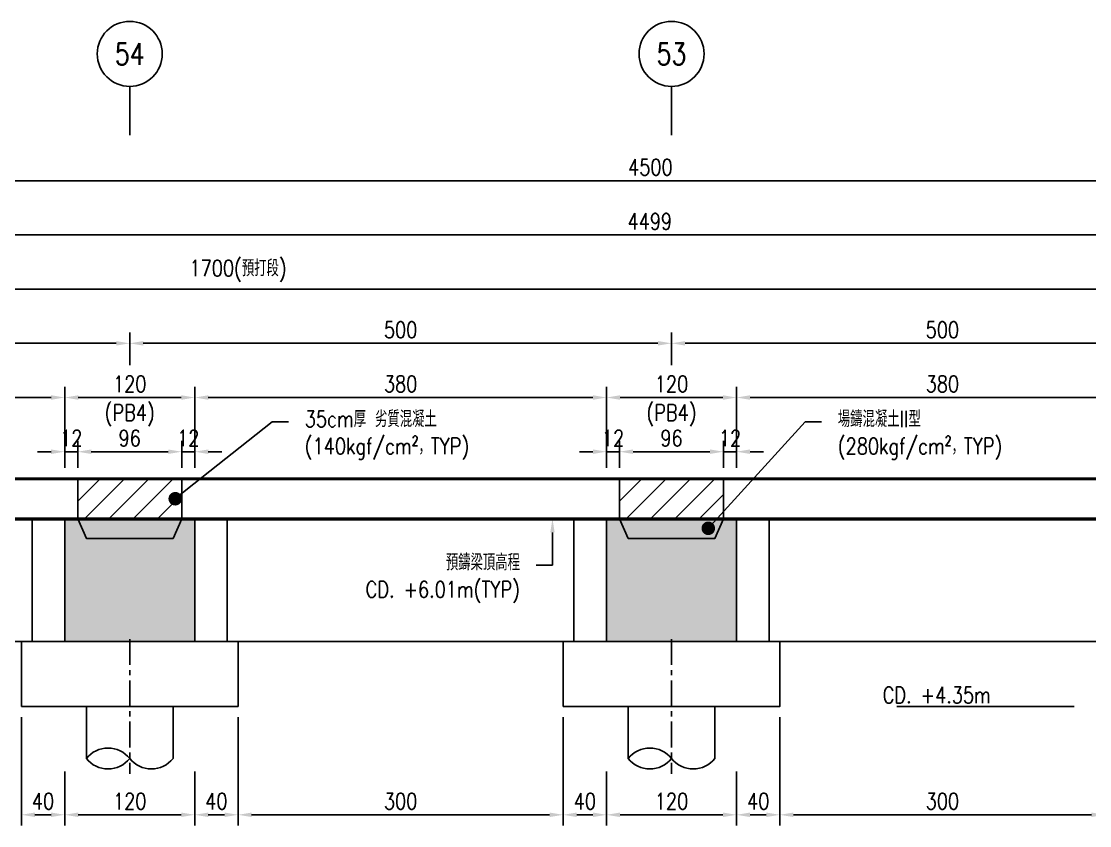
# Model space of a CAD drawing. Extents: x -791 to 13121, y -31587 to 2944.
# Drawn here: x 1065 to 2051, y -26995 to -26253 of the extents above; entities that cross this region are included whole.
import ezdxf
from ezdxf import colors
from ezdxf.entities.mleader import LeaderData, LeaderLine
from ezdxf.enums import TextEntityAlignment as Align
from ezdxf.math import Vec2, Vec3

# ---------------------------------------------------------------- set-up
doc = ezdxf.new("R2010")
doc.units = 0
doc.header["$LTSCALE"] = 0.05
doc.linetypes.add('CENTER', pattern=[50.8, 31.75, -6.35, 6.35, -6.35])
doc.linetypes.add('DASHED', pattern=[19.05, 12.7, -6.35])
doc.layers.get('0').update_dxf_attribs({"linetype": 'CONTINUOUS'})
doc.layers.get('Defpoints').update_dxf_attribs({"linetype": 'CONTINUOUS'})
for name, color, linetype in [('HB_0', 7, 'CONTINUOUS'), ('HB_DIM', 1, 'CONTINUOUS'), ('HB_SYMBOLS', 7, 'CONTINUOUS'), ('底圖', 7, 'CONTINUOUS'), ('預鑄梁', 4, 'CONTINUOUS')]:
    doc.layers.add(name, color=color, linetype=linetype)
doc.styles.get("Standard").update_dxf_attribs({"font": 'ROMANS.shx', "width": 0.8, "bigfont": 'lchinap.shx'})
doc.dimstyles.new('50cm', dxfattribs={"dimscale": 5, "dimtxt": 3, "dimasz": 2.5, "dimexe": 2, "dimexo": 2, "dimgap": 1, "dimtad": 1, "dimdsep": 46, "dimtxsty": 'Standard', "dimcen": 0, "dimclrt": 2, "dimadec": 0, "dimazin": 0, "dimtfac": 1, "dimtix": 1, "dimtmove": 2, "dimatfit": 3, "dimfxl": 0, "dimtolj": 1, "dimtzin": 0, "dimarcsym": 0})

# ---------------------------------------------------------------- blocks, each defined once
blk = doc.blocks.new('*D2278')
at = {"layer": 'Defpoints', "color": 0}
for p in [(0, 375), (-2500, 171.25), (0, 150)]:
    blk.add_point(p, dxfattribs=at)
at = {"layer": 'HB_DIM', "color": 0, "lineweight": -2}
for p, q in [((-2500, 181.25), (-2500, 385)), ((-2487.5, 375), (-12.5, 375))]:
    blk.add_line(p, q, dxfattribs=at)
at = {"layer": 'HB_DIM', "color": 0}
for points in [[(-2487.5, 377.08), (-2487.5, 372.92), (-2500, 375)], [(-12.5, 377.08), (-12.5, 372.92), (0, 375)]]:
    blk.add_solid(points, dxfattribs=at)
at = {"layer": 'HB_DIM', "color": 2, "insert": (-1270.02, 387.5), "char_height": 15, "attachment_point": 5}
blk.add_mtext('\\A1;4499', dxfattribs=at)
blk = doc.blocks.new('*D2279')
at = {"layer": 'Defpoints', "color": 0}
for p in [(0, 425), (-2500, 171.25), (0, 150)]:
    blk.add_point(p, dxfattribs=at)
at = {"layer": 'HB_DIM', "color": 0, "lineweight": -2}
for p, q in [((-2500, 181.25), (-2500, 435)), ((-2487.5, 425), (-12.5, 425))]:
    blk.add_line(p, q, dxfattribs=at)
at = {"layer": 'HB_DIM', "color": 0}
for points in [[(-2487.5, 427.08), (-2487.5, 422.92), (-2500, 425)], [(-12.5, 427.08), (-12.5, 422.92), (0, 425)]]:
    blk.add_solid(points, dxfattribs=at)
at = {"layer": 'HB_DIM', "color": 2, "insert": (-1269.52, 437.5), "char_height": 15, "attachment_point": 5}
blk.add_mtext('\\A1;4500', dxfattribs=at)
blk = doc.blocks.new('預鑄樁帽2x2')
at = {"layer": 'HB_0'}
blk.add_lwpolyline([(-100, 0), (100, 0), (100, 60), (-100, 60)], close=True, dxfattribs=at)
blk = doc.blocks.new('gr_t')
at = {"layer": 'HB_SYMBOLS', "color": 4, "linetype": 'Continuous'}
blk.add_line((0, -6), (0, -15), dxfattribs=at)
blk.add_circle((0, 0), 6, dxfattribs=at)
at = {"layer": 'HB_SYMBOLS', "color": 4, "linetype": 'Continuous', "width": 0.8}
blk.add_attdef('A', text='', height=4.5, dxfattribs=at).set_placement((0, 0), align=Align.MIDDLE)
blk = doc.blocks.new('*D2282')
at = {"layer": 'Defpoints', "color": 0}
for p in [(-810, 225), (-1190, 150), (-810, 150)]:
    blk.add_point(p, dxfattribs=at)
at = {"layer": 'HB_DIM', "color": 0, "lineweight": -2}
for p, q in [((-1190, 160), (-1190, 235)), ((-810, 160), (-810, 235)), ((-1177.5, 225), (-822.5, 225))]:
    blk.add_line(p, q, dxfattribs=at)
at = {"layer": 'HB_DIM', "color": 0}
for points in [[(-1177.5, 227.08), (-1177.5, 222.92), (-1190, 225)], [(-822.5, 227.08), (-822.5, 222.92), (-810, 225)]]:
    blk.add_solid(points, dxfattribs=at)
at = {"layer": 'HB_DIM', "color": 2, "insert": (-1000, 237.5), "char_height": 15, "attachment_point": 5}
blk.add_mtext('\\A1;380', dxfattribs=at)
blk = doc.blocks.new('*D2283')
at = {"layer": 'Defpoints', "color": 0}
for p in [(-1310, 225), (-1690, 186.59), (-1310, 150)]:
    blk.add_point(p, dxfattribs=at)
at = {"layer": 'HB_DIM', "color": 0, "lineweight": -2}
for p, q in [((-1690, 196.59), (-1690, 235)), ((-1310, 160), (-1310, 235)), ((-1677.5, 225), (-1322.5, 225))]:
    blk.add_line(p, q, dxfattribs=at)
at = {"layer": 'HB_DIM', "color": 0}
for points in [[(-1677.5, 227.08), (-1677.5, 222.92), (-1690, 225)], [(-1322.5, 227.08), (-1322.5, 222.92), (-1310, 225)]]:
    blk.add_solid(points, dxfattribs=at)
at = {"layer": 'HB_DIM', "color": 2, "insert": (-1500, 237.5), "char_height": 15, "attachment_point": 5}
blk.add_mtext('\\A1;380', dxfattribs=at)
blk = doc.blocks.new('*D2284')
at = {"layer": 'Defpoints', "color": 0}
for p in [(-1810, 225), (-2190, 150), (-1810, 150)]:
    blk.add_point(p, dxfattribs=at)
at = {"layer": 'HB_DIM', "color": 0, "lineweight": -2}
for p, q in [((-2190, 160), (-2190, 235)), ((-1810, 160), (-1810, 235)), ((-2177.5, 225), (-1822.5, 225))]:
    blk.add_line(p, q, dxfattribs=at)
at = {"layer": 'HB_DIM', "color": 0}
for points in [[(-2177.5, 227.08), (-2177.5, 222.92), (-2190, 225)], [(-1822.5, 227.08), (-1822.5, 222.92), (-1810, 225)]]:
    blk.add_solid(points, dxfattribs=at)
at = {"layer": 'HB_DIM', "color": 2, "insert": (-2000, 237.5), "char_height": 15, "attachment_point": 5}
blk.add_mtext('\\A1;380', dxfattribs=at)
blk = doc.blocks.new('PB2')
at = {"layer": 'HB_0'}
h = blk.add_hatch(color=253, dxfattribs=at)
h.dxf.hatch_style = 1
h.paths.add_polyline_path([(0, 0), (0, 113), (12, 113), (20, 95), (100, 95), (108, 113), (120, 113), (120, 0)])
at = {"layer": '預鑄梁'}
blk.add_lwpolyline([(0, 0), (0, 113), (12, 113), (20, 95), (100, 95), (108, 113), (120, 113), (120, 0), (0, 0)], dxfattribs=at)
blk = doc.blocks.new('*D2288')
at = {"layer": 'Defpoints', "color": 0}
for p in [(-800, 325), (-800, 275), (-2500, 171.25)]:
    blk.add_point(p, dxfattribs=at)
at = {"layer": 'HB_DIM', "color": 0, "lineweight": -2}
for p, q in [((-2500, 181.25), (-2500, 335)), ((-800, 285), (-800, 335)), ((-2487.5, 325), (-812.5, 325))]:
    blk.add_line(p, q, dxfattribs=at)
at = {"layer": 'HB_DIM', "color": 0}
for points in [[(-2487.5, 327.08), (-2487.5, 322.92), (-2500, 325)], [(-812.5, 327.08), (-812.5, 322.92), (-800, 325)]]:
    blk.add_solid(points, dxfattribs=at)
at = {"layer": 'HB_DIM', "color": 2, "insert": (-1650, 341.88), "char_height": 15, "attachment_point": 5}
blk.add_mtext('\\A1;1700(預打段)', dxfattribs=at)
blk = doc.blocks.new('_None')
blk = doc.blocks.new('_Dot')
at = {"color": 0, "linetype": 'ByBlock', "lineweight": -2}
blk.add_line((-0.5, 0), (-1, 0), dxfattribs=at)
at = {"color": 0, "linetype": 'ByBlock', "const_width": 0.5}
blk.add_lwpolyline([(-0.25, 0, 1), (0.25, 0, 1)], format="xyb", close=True, dxfattribs=at)
blk = doc.blocks.new('*D2293')
at = {"layer": 'Defpoints', "color": 0}
for p in [(-1798, 175), (-1810, 150), (-1798, 150)]:
    blk.add_point(p, dxfattribs=at)
at = {"layer": 'HB_DIM', "color": 0, "lineweight": -2}
for p, q in [((-1810, 160), (-1810, 185)), ((-1798, 160), (-1798, 185)), ((-1822.5, 175), (-1835, 175)), ((-1810, 175), (-1798, 175)), ((-1785.5, 175), (-1773, 175))]:
    blk.add_line(p, q, dxfattribs=at)
at = {"layer": 'HB_DIM', "color": 0}
for points in [[(-1822.5, 177.08), (-1822.5, 172.92), (-1810, 175)], [(-1785.5, 177.08), (-1785.5, 172.92), (-1798, 175)]]:
    blk.add_solid(points, dxfattribs=at)
at = {"layer": 'HB_DIM', "color": 2, "insert": (-1804, 187.5), "char_height": 15, "attachment_point": 5}
blk.add_mtext('\\A1;12', dxfattribs=at)
blk = doc.blocks.new('*D2294')
at = {"layer": 'Defpoints', "color": 0}
for p in [(-1702, 175), (-1798, 150), (-1702, 150)]:
    blk.add_point(p, dxfattribs=at)
at = {"layer": 'HB_DIM', "color": 0, "lineweight": -2}
for p, q in [((-1798, 160), (-1798, 185)), ((-1702, 160), (-1702, 185)), ((-1785.5, 175), (-1714.5, 175))]:
    blk.add_line(p, q, dxfattribs=at)
at = {"layer": 'HB_DIM', "color": 0}
for points in [[(-1785.5, 177.08), (-1785.5, 172.92), (-1798, 175)], [(-1714.5, 177.08), (-1714.5, 172.92), (-1702, 175)]]:
    blk.add_solid(points, dxfattribs=at)
at = {"layer": 'HB_DIM', "color": 2, "insert": (-1750, 187.5), "char_height": 15, "attachment_point": 5}
blk.add_mtext('\\A1;96', dxfattribs=at)
blk = doc.blocks.new('*D2295')
at = {"layer": 'Defpoints', "color": 0}
for p in [(-1690, 175), (-1702, 150), (-1690, 150)]:
    blk.add_point(p, dxfattribs=at)
at = {"layer": 'HB_DIM', "color": 0, "lineweight": -2}
for p, q in [((-1702, 160), (-1702, 185)), ((-1690, 160), (-1690, 185)), ((-1714.5, 175), (-1727, 175)), ((-1702, 175), (-1690, 175)), ((-1677.5, 175), (-1665, 175))]:
    blk.add_line(p, q, dxfattribs=at)
at = {"layer": 'HB_DIM', "color": 0}
for points in [[(-1714.5, 177.08), (-1714.5, 172.92), (-1702, 175)], [(-1677.5, 177.08), (-1677.5, 172.92), (-1690, 175)]]:
    blk.add_solid(points, dxfattribs=at)
at = {"layer": 'HB_DIM', "color": 2, "insert": (-1696, 187.5), "char_height": 15, "attachment_point": 5}
blk.add_mtext('\\A1;12', dxfattribs=at)
blk = doc.blocks.new('*D2296')
at = {"layer": 'Defpoints', "color": 0}
for p in [(-1298, 175), (-1310, 150), (-1298, 150)]:
    blk.add_point(p, dxfattribs=at)
at = {"layer": 'HB_DIM', "color": 0, "lineweight": -2}
for p, q in [((-1310, 160), (-1310, 185)), ((-1298, 160), (-1298, 185)), ((-1322.5, 175), (-1335, 175)), ((-1310, 175), (-1298, 175)), ((-1285.5, 175), (-1273, 175))]:
    blk.add_line(p, q, dxfattribs=at)
at = {"layer": 'HB_DIM', "color": 0}
for points in [[(-1322.5, 177.08), (-1322.5, 172.92), (-1310, 175)], [(-1285.5, 177.08), (-1285.5, 172.92), (-1298, 175)]]:
    blk.add_solid(points, dxfattribs=at)
at = {"layer": 'HB_DIM', "color": 2, "insert": (-1304, 187.5), "char_height": 15, "attachment_point": 5}
blk.add_mtext('\\A1;12', dxfattribs=at)
blk = doc.blocks.new('*D2297')
at = {"layer": 'Defpoints', "color": 0}
for p in [(-1202, 175), (-1298, 150), (-1202, 150)]:
    blk.add_point(p, dxfattribs=at)
at = {"layer": 'HB_DIM', "color": 0, "lineweight": -2}
for p, q in [((-1298, 160), (-1298, 185)), ((-1202, 160), (-1202, 185)), ((-1285.5, 175), (-1214.5, 175))]:
    blk.add_line(p, q, dxfattribs=at)
at = {"layer": 'HB_DIM', "color": 0}
for points in [[(-1285.5, 177.08), (-1285.5, 172.92), (-1298, 175)], [(-1214.5, 177.08), (-1214.5, 172.92), (-1202, 175)]]:
    blk.add_solid(points, dxfattribs=at)
at = {"layer": 'HB_DIM', "color": 2, "insert": (-1250, 187.5), "char_height": 15, "attachment_point": 5}
blk.add_mtext('\\A1;96', dxfattribs=at)
blk = doc.blocks.new('*D2298')
at = {"layer": 'Defpoints', "color": 0}
for p in [(-1190, 175), (-1202, 150), (-1190, 150)]:
    blk.add_point(p, dxfattribs=at)
at = {"layer": 'HB_DIM', "color": 0, "lineweight": -2}
for p, q in [((-1202, 160), (-1202, 185)), ((-1190, 160), (-1190, 185)), ((-1214.5, 175), (-1227, 175)), ((-1202, 175), (-1190, 175)), ((-1177.5, 175), (-1165, 175))]:
    blk.add_line(p, q, dxfattribs=at)
at = {"layer": 'HB_DIM', "color": 0}
for points in [[(-1214.5, 177.08), (-1214.5, 172.92), (-1202, 175)], [(-1177.5, 177.08), (-1177.5, 172.92), (-1190, 175)]]:
    blk.add_solid(points, dxfattribs=at)
at = {"layer": 'HB_DIM', "color": 2, "insert": (-1196, 187.5), "char_height": 15, "attachment_point": 5}
blk.add_mtext('\\A1;12', dxfattribs=at)
blk = doc.blocks.new('*D2301')
at = {"layer": 'Defpoints', "color": 0}
for p in [(-1250, 275), (-1250, 245), (-750, 245)]:
    blk.add_point(p, dxfattribs=at)
at = {"layer": 'HB_DIM', "color": 0, "lineweight": -2}
for p, q in [((-1250, 255), (-1250, 285)), ((-750, 255), (-750, 285)), ((-762.5, 275), (-1237.5, 275))]:
    blk.add_line(p, q, dxfattribs=at)
at = {"layer": 'HB_DIM', "color": 0}
for points in [[(-1237.5, 277.08), (-1237.5, 272.92), (-1250, 275)], [(-762.5, 277.08), (-762.5, 272.92), (-750, 275)]]:
    blk.add_solid(points, dxfattribs=at)
at = {"layer": 'HB_DIM', "color": 2, "insert": (-1000, 287.5), "char_height": 15, "attachment_point": 5}
blk.add_mtext('\\A1;500', dxfattribs=at)
blk = doc.blocks.new('*D2302')
at = {"layer": 'Defpoints', "color": 0}
for p in [(-1750, 275), (-1750, 245), (-1250, 245)]:
    blk.add_point(p, dxfattribs=at)
at = {"layer": 'HB_DIM', "color": 0, "lineweight": -2}
for p, q in [((-1750, 255), (-1750, 285)), ((-1250, 255), (-1250, 285)), ((-1262.5, 275), (-1737.5, 275))]:
    blk.add_line(p, q, dxfattribs=at)
at = {"layer": 'HB_DIM', "color": 0}
for points in [[(-1737.5, 277.08), (-1737.5, 272.92), (-1750, 275)], [(-1262.5, 277.08), (-1262.5, 272.92), (-1250, 275)]]:
    blk.add_solid(points, dxfattribs=at)
at = {"layer": 'HB_DIM', "color": 2, "insert": (-1500, 287.5), "char_height": 15, "attachment_point": 5}
blk.add_mtext('\\A1;500', dxfattribs=at)
blk = doc.blocks.new('*D2303')
at = {"layer": 'Defpoints', "color": 0}
for p in [(-2250, 275), (-2250, 245), (-1750, 245)]:
    blk.add_point(p, dxfattribs=at)
at = {"layer": 'HB_DIM', "color": 0, "lineweight": -2}
for p, q in [((-2250, 255), (-2250, 285)), ((-1750, 255), (-1750, 285)), ((-1762.5, 275), (-2237.5, 275))]:
    blk.add_line(p, q, dxfattribs=at)
at = {"layer": 'HB_DIM', "color": 0}
for points in [[(-2237.5, 277.08), (-2237.5, 272.92), (-2250, 275)], [(-1762.5, 277.08), (-1762.5, 272.92), (-1750, 275)]]:
    blk.add_solid(points, dxfattribs=at)
at = {"layer": 'HB_DIM', "color": 2, "insert": (-2000, 287.5), "char_height": 15, "attachment_point": 5}
blk.add_mtext('\\A1;500', dxfattribs=at)
blk = doc.blocks.new('*D2306')
at = {"layer": 'Defpoints', "color": 0}
for p in [(-1810, 225), (-1810, 150), (-1690, 150)]:
    blk.add_point(p, dxfattribs=at)
at = {"layer": 'HB_DIM', "color": 0, "lineweight": -2}
for p, q in [((-1810, 160), (-1810, 235)), ((-1690, 160), (-1690, 235)), ((-1702.5, 225), (-1797.5, 225))]:
    blk.add_line(p, q, dxfattribs=at)
at = {"layer": 'HB_DIM', "color": 0}
for points in [[(-1797.5, 227.08), (-1797.5, 222.92), (-1810, 225)], [(-1702.5, 227.08), (-1702.5, 222.92), (-1690, 225)]]:
    blk.add_solid(points, dxfattribs=at)
at = {"layer": 'HB_DIM', "color": 2, "char_height": 15, "attachment_point": 5}
for s, insert in [('\\A1;120', (-1750, 237.5)), ('\\A1;(PB4)', (-1750, 208.57))]:
    blk.add_mtext(s, dxfattribs=dict(at, insert=insert))
blk = doc.blocks.new('*D2307')
at = {"layer": 'Defpoints', "color": 0}
for p in [(-1310, 225), (-1310, 150), (-1190, 150)]:
    blk.add_point(p, dxfattribs=at)
at = {"layer": 'HB_DIM', "color": 0, "lineweight": -2}
for p, q in [((-1310, 160), (-1310, 235)), ((-1190, 160), (-1190, 235)), ((-1202.5, 225), (-1297.5, 225))]:
    blk.add_line(p, q, dxfattribs=at)
at = {"layer": 'HB_DIM', "color": 0}
for points in [[(-1297.5, 227.08), (-1297.5, 222.92), (-1310, 225)], [(-1202.5, 227.08), (-1202.5, 222.92), (-1190, 225)]]:
    blk.add_solid(points, dxfattribs=at)
at = {"layer": 'HB_DIM', "color": 2, "char_height": 15, "attachment_point": 5}
for s, insert in [('\\A1;120', (-1250, 237.5)), ('\\A1;(PB4)', (-1250, 208.57))]:
    blk.add_mtext(s, dxfattribs=dict(at, insert=insert))
blk = doc.blocks.new('80cm直樁')
at = {"layer": 'HB_0', "linetype": 'Continuous'}
for p, q in [((-40, -48.07), (-40, 0)), ((40, -48.07), (40, 0))]:
    blk.add_line(p, q, dxfattribs=at)
for points in [[(-40, -48.07, -0.48), (0, -48.07, 0.48), (40, -48.07, 0.48)], [(-40, -48.07, 0.48), (0, -48.07, 0.48)]]:
    blk.add_lwpolyline(points, format="xyb", dxfattribs=at)
at = {"layer": 'HB_DIM', "color": 1, "linetype": 'CENTER', "ltscale": 15}
blk.add_line((0, 62.15), (0, -62.15), dxfattribs=at)
blk = doc.blocks.new('*D2311')
at = {"layer": 'Defpoints', "color": 0}
for p in [(-1650, -60), (-1350, -60), (-1350, -160)]:
    blk.add_point(p, dxfattribs=at)
at = {"layer": 'HB_DIM', "color": 0, "lineweight": -2}
for p, q in [((-1650, -70), (-1650, -170)), ((-1350, -70), (-1350, -170)), ((-1637.5, -160), (-1362.5, -160))]:
    blk.add_line(p, q, dxfattribs=at)
at = {"layer": 'HB_DIM', "color": 0}
for points in [[(-1637.5, -157.92), (-1637.5, -162.08), (-1650, -160)], [(-1362.5, -157.92), (-1362.5, -162.08), (-1350, -160)]]:
    blk.add_solid(points, dxfattribs=at)
at = {"layer": 'HB_DIM', "color": 2, "insert": (-1500, -147.5), "char_height": 15, "attachment_point": 5}
blk.add_mtext('\\A1;300', dxfattribs=at)
blk = doc.blocks.new('*D2318')
at = {"layer": 'Defpoints', "color": 0}
for p in [(-1150, -60), (-850, -60), (-850, -160)]:
    blk.add_point(p, dxfattribs=at)
at = {"layer": 'HB_DIM', "color": 0, "lineweight": -2}
for p, q in [((-1150, -70), (-1150, -170)), ((-850, -70), (-850, -170)), ((-1137.5, -160), (-862.5, -160))]:
    blk.add_line(p, q, dxfattribs=at)
at = {"layer": 'HB_DIM', "color": 0}
for points in [[(-1137.5, -157.92), (-1137.5, -162.08), (-1150, -160)], [(-862.5, -157.92), (-862.5, -162.08), (-850, -160)]]:
    blk.add_solid(points, dxfattribs=at)
at = {"layer": 'HB_DIM', "color": 2, "insert": (-1000, -147.5), "char_height": 15, "attachment_point": 5}
blk.add_mtext('\\A1;300', dxfattribs=at)
blk = doc.blocks.new('*D2319')
at = {"layer": 'Defpoints', "color": 0}
for p in [(-1810, -110), (-1690, -110), (-1690, -160)]:
    blk.add_point(p, dxfattribs=at)
at = {"layer": 'HB_DIM', "color": 0, "lineweight": -2}
for p, q in [((-1810, -120), (-1810, -170)), ((-1690, -120), (-1690, -170)), ((-1797.5, -160), (-1702.5, -160))]:
    blk.add_line(p, q, dxfattribs=at)
at = {"layer": 'HB_DIM', "color": 0}
for points in [[(-1797.5, -157.92), (-1797.5, -162.08), (-1810, -160)], [(-1702.5, -157.92), (-1702.5, -162.08), (-1690, -160)]]:
    blk.add_solid(points, dxfattribs=at)
at = {"layer": 'HB_DIM', "color": 2, "insert": (-1750, -147.5), "char_height": 15, "attachment_point": 5}
blk.add_mtext('\\A1;120', dxfattribs=at)
blk = doc.blocks.new('*D2320')
at = {"layer": 'Defpoints', "color": 0}
for p in [(-1650, -60), (-1690, -110), (-1690, -160)]:
    blk.add_point(p, dxfattribs=at)
at = {"layer": 'HB_DIM', "color": 0, "lineweight": -2}
for p, q in [((-1650, -70), (-1650, -170)), ((-1690, -120), (-1690, -170)), ((-1662.5, -160), (-1677.5, -160))]:
    blk.add_line(p, q, dxfattribs=at)
at = {"layer": 'HB_DIM', "color": 0}
for points in [[(-1677.5, -157.92), (-1677.5, -162.08), (-1690, -160)], [(-1662.5, -157.92), (-1662.5, -162.08), (-1650, -160)]]:
    blk.add_solid(points, dxfattribs=at)
at = {"layer": 'HB_DIM', "color": 2, "insert": (-1670, -147.5), "char_height": 15, "attachment_point": 5}
blk.add_mtext('\\A1;40', dxfattribs=at)
blk = doc.blocks.new('*D2321')
at = {"layer": 'Defpoints', "color": 0}
for p in [(-1850, -60), (-1810, -110), (-1850, -160)]:
    blk.add_point(p, dxfattribs=at)
at = {"layer": 'HB_DIM', "color": 0, "lineweight": -2}
for p, q in [((-1850, -70), (-1850, -170)), ((-1810, -120), (-1810, -170)), ((-1822.5, -160), (-1837.5, -160))]:
    blk.add_line(p, q, dxfattribs=at)
at = {"layer": 'HB_DIM', "color": 0}
for points in [[(-1837.5, -157.92), (-1837.5, -162.08), (-1850, -160)], [(-1822.5, -157.92), (-1822.5, -162.08), (-1810, -160)]]:
    blk.add_solid(points, dxfattribs=at)
at = {"layer": 'HB_DIM', "color": 2, "insert": (-1830, -147.5), "char_height": 15, "attachment_point": 5}
blk.add_mtext('\\A1;40', dxfattribs=at)
blk = doc.blocks.new('*D2322')
at = {"layer": 'Defpoints', "color": 0}
for p in [(-1310, -110), (-1190, -110), (-1190, -160)]:
    blk.add_point(p, dxfattribs=at)
at = {"layer": 'HB_DIM', "color": 0, "lineweight": -2}
for p, q in [((-1310, -120), (-1310, -170)), ((-1190, -120), (-1190, -170)), ((-1297.5, -160), (-1202.5, -160))]:
    blk.add_line(p, q, dxfattribs=at)
at = {"layer": 'HB_DIM', "color": 0}
for points in [[(-1297.5, -157.92), (-1297.5, -162.08), (-1310, -160)], [(-1202.5, -157.92), (-1202.5, -162.08), (-1190, -160)]]:
    blk.add_solid(points, dxfattribs=at)
at = {"layer": 'HB_DIM', "color": 2, "insert": (-1250, -147.5), "char_height": 15, "attachment_point": 5}
blk.add_mtext('\\A1;120', dxfattribs=at)
blk = doc.blocks.new('*D2323')
at = {"layer": 'Defpoints', "color": 0}
for p in [(-1150, -60), (-1190, -110), (-1190, -160)]:
    blk.add_point(p, dxfattribs=at)
at = {"layer": 'HB_DIM', "color": 0, "lineweight": -2}
for p, q in [((-1150, -70), (-1150, -170)), ((-1190, -120), (-1190, -170)), ((-1162.5, -160), (-1177.5, -160))]:
    blk.add_line(p, q, dxfattribs=at)
at = {"layer": 'HB_DIM', "color": 0}
for points in [[(-1177.5, -157.92), (-1177.5, -162.08), (-1190, -160)], [(-1162.5, -157.92), (-1162.5, -162.08), (-1150, -160)]]:
    blk.add_solid(points, dxfattribs=at)
at = {"layer": 'HB_DIM', "color": 2, "insert": (-1170, -147.5), "char_height": 15, "attachment_point": 5}
blk.add_mtext('\\A1;40', dxfattribs=at)
blk = doc.blocks.new('*D2324')
at = {"layer": 'Defpoints', "color": 0}
for p in [(-1350, -60), (-1310, -110), (-1350, -160)]:
    blk.add_point(p, dxfattribs=at)
at = {"layer": 'HB_DIM', "color": 0, "lineweight": -2}
for p, q in [((-1350, -70), (-1350, -170)), ((-1310, -120), (-1310, -170)), ((-1322.5, -160), (-1337.5, -160))]:
    blk.add_line(p, q, dxfattribs=at)
at = {"layer": 'HB_DIM', "color": 0}
for points in [[(-1337.5, -157.92), (-1337.5, -162.08), (-1350, -160)], [(-1322.5, -157.92), (-1322.5, -162.08), (-1310, -160)]]:
    blk.add_solid(points, dxfattribs=at)
at = {"layer": 'HB_DIM', "color": 2, "insert": (-1330, -147.5), "char_height": 15, "attachment_point": 5}
blk.add_mtext('\\A1;40', dxfattribs=at)
blk = doc.blocks.new('斷面圖Q左')
h = blk.add_hatch()
h.set_pattern_fill('AR-CONC', color=1, scale=0.1)
h.paths.add_polyline_path([(-2202, 113), (-2298, 113), (-2290, 95), (-2210, 95)])
h.paths.add_polyline_path([(-1702, 113), (-1798, 113), (-1790, 95), (-1710, 95)])
h.paths.add_polyline_path([(-1202, 113), (-1298, 113), (-1290, 95), (-1210, 95)])
at = {"layer": 'HB_0'}
h = blk.add_hatch(dxfattribs=at)
h.set_pattern_fill('ANSI31', color=1, scale=5)
h.set_pattern_definition([(45, (-7606.031, 25826.608), (-11.22532, 11.22532), [])])
h.paths.add_polyline_path([(-1798, 113), (-1702, 113), (-1702, 150), (-1798, 150)])
h = blk.add_hatch(dxfattribs=at)
h.set_pattern_fill('ANSI31', color=1, scale=5)
h.set_pattern_definition([(45, (-7106.031, 25826.608), (-11.22532, 11.22532), [])])
h.paths.add_polyline_path([(-1298, 113), (-1202, 113), (-1202, 150), (-1298, 150)])
at = {"layer": 'HB_0', "color": 252}
for p, q in [((-1840, 113), (-1840, 0)), ((-1660, 113), (-1660, 0)), ((-1340, 113), (-1340, 0)), ((-1160, 113), (-1160, 0))]:
    blk.add_line(p, q, dxfattribs=at)
at = {"layer": 'HB_0'}
for p, q in [((-1840, 113), (-1810, 113)), ((-1690, 113), (-1660, 113)), ((-1340, 113), (-1310, 113))]:
    blk.add_line(p, q, dxfattribs=at)
at = {"layer": 'HB_0', "color": 1, "linetype": 'DASHED', "ltscale": 30, "const_width": 3}
blk.add_lwpolyline([(-800, 150), (-2500, 150), (-2500, 113), (-2298, 113), (-2202, 113), (-1798, 113), (-1702, 113), (-1298, 113), (-1202, 113), (-800, 113)], close=True, dxfattribs=at)
at = {"layer": 'HB_0'}
for points in [[(-2500, 114), (-2500, 150), (-800, 150)], [(-1798, 113), (-1798, 150), (-1702, 150), (-1702, 113)], [(-1298, 113), (-1298, 150), (-1202, 150), (-1202, 113)], [(-1310, 0), (-2500, 0), (-2500, 114)]]:
    blk.add_lwpolyline(points, dxfattribs=at)
for points in [[(-2190, 113), (-1810, 113), (-1810, 0), (-2190, 0)], [(-1690, 113), (-1310, 113), (-1310, 0), (-1690, 0)], [(-1190, 112.5), (-810, 112.5), (-810, 0), (-1190, 0)]]:
    blk.add_lwpolyline(points, close=True, dxfattribs=at)
for name, p in [('PB2', (-1810, 0)), ('PB2', (-1310, 0)), ('預鑄樁帽2x2', (-1750, -60)), ('80cm直樁', (-1750, -60)), ('預鑄樁帽2x2', (-1250, -60)), ('80cm直樁', (-1250, -60))]:
    blk.add_blockref(name, p, dxfattribs=at)
at = {"layer": '底圖'}
ref = blk.add_blockref('gr_t', (-1750, 542.059), dxfattribs=dict(at, xscale=5, yscale=5, zscale=5))
ref.add_attrib('A', '54', dxfattribs={"layer": 'HB_SYMBOLS', "color": 4, "linetype": 'Continuous', "height": 20, "width": 0.8}).set_placement((-1750, 542.059), align=Align.MIDDLE)
ref = blk.add_blockref('gr_t', (-1250, 542.059), dxfattribs=dict(at, xscale=5, yscale=5, zscale=5))
ref.add_attrib('A', '53', dxfattribs={"layer": 'HB_SYMBOLS', "color": 4, "linetype": 'Continuous', "height": 20, "width": 0.8}).set_placement((-1250, 542.059), align=Align.MIDDLE)
at = {"layer": 'HB_DIM'}
for base, text, picture, middle in [((0, 425), '4500', '*D2279', (-1269.52, 437.5)), ((0, 375), '4499', '*D2278', (-1270.02, 387.5))]:
    dim = blk.add_linear_dim(base=base, p1=(-2500, 171.247), p2=(0, 150), text=text, dimstyle='50cm', override={"dimse2": 1}, dxfattribs=at)
    dim.commit()
    dim.dimension.update_dxf_attribs({"geometry": picture, "text_midpoint": middle, "dimtype": 160})
dim = blk.add_linear_dim(base=(-800, 325), p1=(-2500, 171.247), p2=(-800, 275), text='<>(預打段)', dimstyle='50cm', dxfattribs=at)
dim.commit()
dim.dimension.update_dxf_attribs({"geometry": '*D2288', "text_midpoint": (-1650, 341.875)})
for base, p1, p2, picture, middle in [((-2250, 275), (-1750, 245), (-2250, 245), '*D2303', (-2000, 287.5)), ((-1750, 275), (-1250, 245), (-1750, 245), '*D2302', (-1500, 287.5)), ((-1250, 275), (-750, 245), (-1250, 245), '*D2301', (-1000, 287.5)), ((-1810, 225), (-2190, 150), (-1810, 150), '*D2284', (-2000, 237.5)), ((-1310, 225), (-1690, 186.595), (-1310, 150), '*D2283', (-1500, 237.5)), ((-810, 225), (-1190, 150), (-810, 150), '*D2282', (-1000, 237.5)), ((-1798, 175), (-1810, 150), (-1798, 150), '*D2293', (-1804, 187.5)), ((-1702, 175), (-1798, 150), (-1702, 150), '*D2294', (-1750, 187.5)), ((-1690, 175), (-1702, 150), (-1690, 150), '*D2295', (-1696, 187.5)), ((-1298, 175), (-1310, 150), (-1298, 150), '*D2296', (-1304, 187.5)), ((-1202, 175), (-1298, 150), (-1202, 150), '*D2297', (-1250, 187.5)), ((-1190, 175), (-1202, 150), (-1190, 150), '*D2298', (-1196, 187.5)), ((-1850, -160), (-1810, -110), (-1850, -60), '*D2321', (-1830, -147.5)), ((-1690, -160), (-1650, -60), (-1690, -110), '*D2320', (-1670, -147.5)), ((-1350, -160), (-1650, -60), (-1350, -60), '*D2311', (-1500, -147.5)), ((-1350, -160), (-1310, -110), (-1350, -60), '*D2324', (-1330, -147.5)), ((-1190, -160), (-1150, -60), (-1190, -110), '*D2323', (-1170, -147.5)), ((-850, -160), (-1150, -60), (-850, -60), '*D2318', (-1000, -147.5)), ((-1690, -160), (-1810, -110), (-1690, -110), '*D2319', (-1750, -147.5)), ((-1190, -160), (-1310, -110), (-1190, -110), '*D2322', (-1250, -147.5))]:
    dim = blk.add_linear_dim(base=base, p1=p1, p2=p2, dimstyle='50cm', dxfattribs=at)
    dim.commit()
    dim.dimension.update_dxf_attribs({"geometry": picture, "text_midpoint": middle})
for base, p1, p2, picture, middle in [((-1810, 225), (-1690, 150), (-1810, 150), '*D2306', (-1750, 225)), ((-1310, 225), (-1190, 150), (-1310, 150), '*D2307', (-1250, 225))]:
    dim = blk.add_linear_dim(base=base, p1=p1, p2=p2, angle=180, text='<>\\X(PB4)', dimstyle='50cm', dxfattribs=at)
    dim.commit()
    dim.dimension.update_dxf_attribs({"geometry": picture, "text_midpoint": middle})
ml = blk.add_multileader_mtext('Standard', dxfattribs=at)
ml.set_content('35cm厚 劣質混凝土\\P(140kgf/cm²，TYP)', color=2)
ml.set_leader_properties(color=1)
ml.set_arrow_properties(name='DOT')
ml.build(insert=Vec2(0, 0))
ml.multileader.update_dxf_attribs({"dogleg_length": 3, "arrow_head_size": 12.5, "scale": 5})
ctx = ml.context
ctx.base_point, ctx.scale, ctx.char_height, ctx.arrow_head_size, ctx.landing_gap_size, ctx.plane_origin = Vec3(-1603.459, 202.712), 5, 15, 12.5, 15, Vec3(-1552.689, 151.623)
notes = []
notes.append((ctx, [(0, (1, 1, 0), (-1618.459, 202.712), (1, 0), 15, [(0, [(-1707.995, 131.607)], 0, [])])]))
ctx.mtext.insert, ctx.mtext.flow_direction = Vec3(-1588.459, 212.712), 5
ml = blk.add_multileader_mtext('Standard', dxfattribs=at)
ml.set_content('場鑄混凝土II型\\P(280kgf/cm²，TYP)', color=2)
ml.set_leader_properties(color=1)
ml.set_arrow_properties(name='DOT')
ml.build(insert=Vec2(0, 0))
ml.multileader.update_dxf_attribs({"dogleg_length": 3, "arrow_head_size": 12.5, "scale": 5})
ctx = ml.context
ctx.base_point, ctx.scale, ctx.char_height, ctx.arrow_head_size, ctx.landing_gap_size, ctx.plane_origin = Vec3(-1111.52, 202.712), 5, 15, 12.5, 15, Vec3(-1060.749, 151.623)
notes.append((ctx, [(0, (1, 1, 0), (-1126.52, 202.712), (1, 0), 15, [(0, [(-1216.056, 104.309)], 0, [])])]))
ctx.mtext.insert, ctx.mtext.flow_direction = Vec3(-1096.52, 212.712), 5
ml = blk.add_multileader_mtext('Standard', dxfattribs=at)
ml.set_content('預鑄梁頂高程\\PCD. +6.01m(TYP)', color=2)
ml.set_leader_properties(color=1)
ml.build(insert=Vec2(0, 0))
ml.multileader.update_dxf_attribs({"dogleg_length": 3, "arrow_head_size": 12.5, "scale": 5})
ctx = ml.context
ctx.base_point, ctx.scale, ctx.char_height, ctx.arrow_head_size, ctx.landing_gap_size, ctx.plane_origin = Vec3(-1562.001, 70.46), 5, 15, 12.5, 15, Vec3(-1359.858, 117.001)
ctx.text_align_type = 2
notes.append((ctx, [(0, (1, 1, 0), (-1359.858, 70.46), (-1, 0), 15, [(0, [(-1359.858, 113)], 0, [])])]))
ctx.mtext.insert, ctx.mtext.alignment, ctx.mtext.flow_direction = Vec3(-1389.858, 80.46), 3, 5
ml = blk.add_multileader_mtext('Standard', dxfattribs=at)
ml.set_content('CD. +4.35m', color=2)
ml.set_leader_properties(color=1)
ml.set_arrow_properties(name='NONE')
ml.build(insert=Vec2(0, 0))
ml.multileader.update_dxf_attribs({"text_left_attachment_type": 5, "text_right_attachment_type": 5, "dogleg_length": 3, "arrow_head_size": 12.5, "scale": 5})
ctx = ml.context
ctx.base_point, ctx.scale, ctx.char_height, ctx.arrow_head_size, ctx.landing_gap_size, ctx.plane_origin = Vec3(-1080.044, -60), 5, 15, 12.5, 15, Vec3(-690.606, -90)
ctx.left_attachment, ctx.right_attachment, ctx.text_align_type = 5, 5, 2
notes.append((ctx, [(0, (1, 1, 0), (-925.33, -60), (-1, 0), 15, [(0, [(-878.269, -60)], 0, [])])]))
ctx.mtext.insert, ctx.mtext.alignment, ctx.mtext.flow_direction = Vec3(-955.33, -42), 3, 5
for ctx, leaders in notes:
    for number, flags, end, landing, length, lines in leaders:
        leader = LeaderData()
        leader.index, (leader.has_last_leader_line, leader.has_dogleg_vector, leader.attachment_direction) = number, flags
        leader.last_leader_point, leader.dogleg_vector, leader.dogleg_length = Vec3(end), Vec3(landing), length
        for number, points, colour, breaks in lines:
            line = LeaderLine()
            line.index, line.vertices, line.color, line.breaks = number, Vec3.list(points), colors.encode_raw_color(colour), breaks
            leader.lines.append(line)
        ctx.leaders.append(leader)

msp = doc.modelspace()

# ---------------------------------------------------------------- block references
at = {"layer": 'HB_0', "color": 4}
msp.add_blockref('斷面圖Q左', (2915, -26825), dxfattribs=at)

doc.saveas('drawing.dxf')
